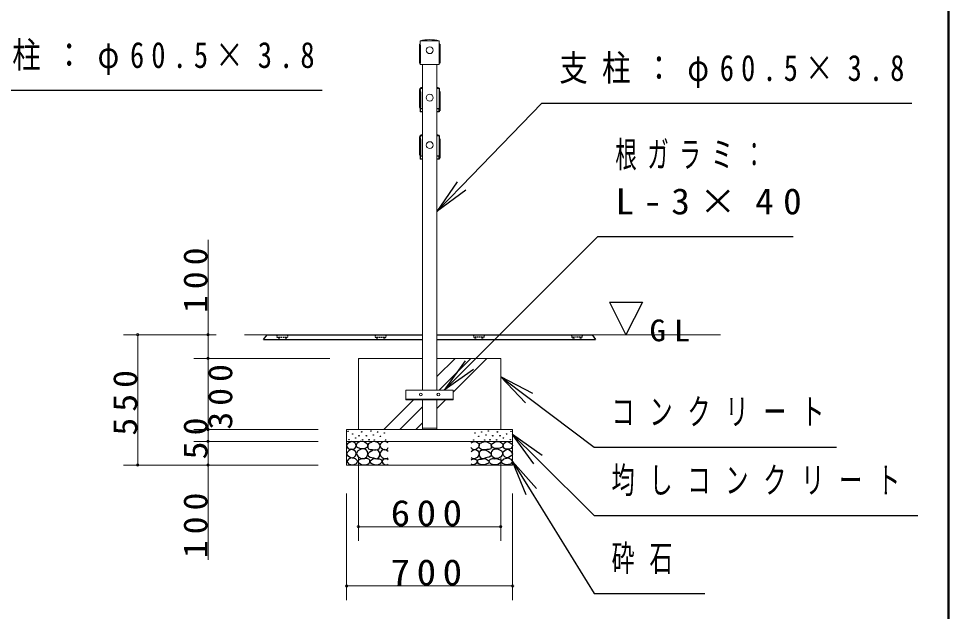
# Model space of a CAD drawing. Units: millimetres at full size. Extents: x 0 to 22500, y 0 to 15420.
# Drawn here: x 18580 to 22500, y 2245 to 4746 of the extents above; entities that cross this region are included whole.
import ezdxf

# ---------------------------------------------------------------- set-up
doc = ezdxf.new("R2010")
doc.units = ezdxf.units.MM
doc.linetypes.add('USER4', pattern=[8, 5, -3])
for name, color, linetype, lineweight in [('DEFPOINTS_3', 57, 'Continuous', 13), ('外形', 7, 'Continuous', 13), ('寸法', 2, 'Continuous', 13), ('文字', 2, 'Continuous', 25), ('補助', 2, 'Continuous', 25), ('隠線', 4, 'USER4', 25)]:
    doc.layers.add(name, color=color, linetype=linetype, lineweight=lineweight)
doc.styles.add('ＭＳ ゴシック', font='')
doc.styles.get('ＭＳ ゴシック').set_extended_font_data('MS Gothic')

# ---------------------------------------------------------------- blocks, each defined once
blk = doc.blocks.new('dimension_origin')
at = {"color": 0, "linetype": 'Continuous', "lineweight": -2}
blk.add_circle((0, 0), 1.25, dxfattribs=at)

msp = doc.modelspace()

# ---------------------------------------------------------------- linework, layer by layer
at = {"layer": 'DEFPOINTS_3'}
for centre, radius in [((20313.057, 4612.425), 14.25), ((20313.057, 4612.425), 14.25), ((20313.057, 4412.425), 14.25), ((20313.057, 4412.425), 14.25), ((20313.057, 4212.425), 14.25), ((20313.057, 4212.425), 14.25), ((20275.726, 3159.867), 6), ((20349.726, 3159.867), 6)]:
    msp.add_circle(centre, radius, dxfattribs=at)
at = {"layer": '外形'}
for p, q in [((20269.726, 4638.42), (20272.726, 4638.42)), ((20269.726, 4638.42), (20269.726, 4557.425)), ((20272.726, 4652.924), (20272.726, 4638.42)), ((20272.726, 4652.401), (20352.726, 4652.401)), ((20274.279, 4627.425), (20274.279, 4557.425)), ((20352.726, 4652.924), (20352.726, 4552.425)), ((20269.726, 4557.425), (20274.279, 4557.425)), ((20272.726, 4557.425), (20272.726, 4552.425)), ((20272.726, 4552.425), (20352.726, 4552.425)), ((20282.476, 3177.867), (20282.476, 4552.425)), ((20342.976, 3177.867), (20342.976, 4552.425)), ((19532.475, 3412.425), (20282.476, 3412.425)), ((20342.976, 3412.425), (21538.97, 3412.425)), ((20012.726, 3012.425), (20012.726, 3312.425)), ((20012.726, 3312.425), (20282.476, 3312.425)), ((20342.976, 3312.425), (20612.726, 3312.425)), ((20612.726, 3012.425), (20612.726, 3312.425)), ((20212.726, 3137.867), (20212.726, 3177.867)), ((20212.726, 3177.867), (20412.726, 3177.867)), ((20412.726, 3137.867), (20412.726, 3177.867)), ((20212.726, 3140.867), (20412.726, 3140.867)), ((20212.726, 3137.867), (20412.726, 3137.867)), ((20282.476, 3012.425), (20282.476, 3137.867)), ((20342.976, 3012.425), (20342.976, 3137.867)), ((19962.726, 3012.425), (19962.726, 2862.425)), ((19962.726, 3012.425), (20662.726, 3012.425)), ((20282.476, 3017.425), (20342.976, 3017.425)), ((20662.726, 3012.425), (20662.726, 2862.425)), ((19962.726, 2962.425), (20662.726, 2962.425)), ((19962.726, 2862.425), (20662.726, 2862.425))]:
    msp.add_line(p, q, dxfattribs=at)
at = {"layer": '外形', "lineweight": 50}
msp.add_lwpolyline([(0, 0), (0, 15420), (22500, 15420), (22500, 0)], close=True, dxfattribs=at)
at = {"layer": '外形'}
for centre, radius, start, end in [((20234.279, 4626.096), 40.001, 359.53588, 17.28578), ((20312.726, 4477.425), 180, 77.16041, 102.83959)]:
    msp.add_arc(centre, radius, start, end, dxfattribs=at)
at = {"layer": '寸法'}
for p, q in [((19378.428, 3309.425), (19378.428, 3812.196)), ((19412.475, 3412.425), (19022.108, 3412.425)), ((19082.108, 2862.425), (19082.108, 3412.425)), ((19412.475, 3412.425), (19318.428, 3412.425)), ((19892.726, 3312.425), (19318.428, 3312.425)), ((19892.726, 3312.425), (19318.428, 3312.425)), ((19378.428, 3012.425), (19378.428, 3312.425)), ((19842.726, 3012.425), (19318.428, 3012.425)), ((19842.726, 3012.425), (19318.428, 3012.425)), ((19378.428, 2959.425), (19378.428, 3015.425)), ((19842.726, 2962.425), (19318.428, 2962.425)), ((19842.726, 2962.425), (19318.428, 2962.425)), ((19378.428, 2462.653), (19378.428, 2965.425)), ((19842.726, 2862.425), (19022.108, 2862.425)), ((19842.726, 2862.425), (19318.428, 2862.425)), ((20012.726, 2892.425), (20012.726, 2542.425)), ((20612.726, 2892.425), (20612.726, 2542.425)), ((19962.726, 2742.425), (19962.726, 2292.425)), ((20662.726, 2742.425), (20662.726, 2292.425)), ((20612.726, 2602.425), (20012.726, 2602.425)), ((20662.726, 2352.425), (19962.726, 2352.425))]:
    msp.add_line(p, q, dxfattribs=at)
at = {"layer": '文字'}
for p, q in [((18347.409, 4443.78), (19859.154, 4443.78)), ((20447.386, 4039.708), (20786.062, 4389.043)), ((20786.062, 4389.043), (20834.062, 4389.043)), ((20834.062, 4389.043), (22345.807, 4389.043)), ((20429.436, 4057.11), (20342.976, 3932.012)), ((20342.976, 3932.012), (20447.386, 4039.708)), ((20465.335, 4022.306), (20342.976, 3932.012)), ((20480.141, 3283.933), (21022.399, 3826.191)), ((21022.399, 3826.191), (21070.399, 3826.191)), ((21070.399, 3826.191), (21845.566, 3826.191)), ((21071.306, 3549.5), (21209.705, 3549.5)), ((21071.306, 3549.5), (21140.505, 3412.425)), ((21209.705, 3549.5), (21140.505, 3412.425)), ((20462.463, 3301.611), (20374.075, 3177.867)), ((20374.075, 3177.867), (20480.141, 3283.933)), ((20497.818, 3266.256), (20374.075, 3177.867)), ((20612.726, 3235.295), (20732.49, 3144.981)), ((20747.542, 3164.942), (20612.726, 3235.295)), ((20717.438, 3125.021), (20612.726, 3235.295)), ((20732.49, 3144.981), (21006.132, 2938.629)), ((20662.726, 2991.458), (20769.102, 2885.703)), ((20786.728, 2903.433), (20662.726, 2991.458)), ((20751.476, 2867.974), (20662.726, 2991.458)), ((21006.132, 2938.629), (21054.132, 2938.629)), ((21054.132, 2938.629), (22028.039, 2938.629)), ((20662.726, 2877.916), (20741.404, 2750.207)), ((20762.689, 2763.32), (20662.726, 2877.916)), ((20720.12, 2737.094), (20662.726, 2877.916)), ((20769.102, 2885.703), (21006.132, 2650.058)), ((20741.404, 2750.207), (21006.132, 2320.509)), ((21006.132, 2650.058), (21054.132, 2650.058)), ((21054.132, 2650.058), (22371.618, 2650.058)), ((21006.132, 2320.509), (21054.132, 2320.509)), ((21054.132, 2320.509), (21473.382, 2320.509))]:
    msp.add_line(p, q, dxfattribs=at)
at = {"layer": '補助'}
for p, q in [((20355.726, 4638.42), (20352.726, 4638.42)), ((20355.726, 4638.42), (20355.726, 4557.425)), ((20355.726, 4557.425), (20352.726, 4557.425)), ((20269.726, 4447.483), (20272.726, 4447.483)), ((20269.726, 4447.483), (20269.726, 4371.483)), ((20272.726, 4452.924), (20272.726, 4447.483)), ((20282.476, 4452.401), (20272.726, 4452.401)), ((20272.726, 4447.483), (20272.726, 4451.483)), ((20282.476, 4451.483), (20272.726, 4451.483)), ((20274.279, 4436.483), (20274.279, 4371.483)), ((20352.726, 4452.401), (20342.976, 4452.401)), ((20352.726, 4451.483), (20342.976, 4451.483)), ((20352.726, 4452.924), (20352.726, 4438.42)), ((20352.726, 4451.483), (20352.726, 4366.483)), ((20355.726, 4438.42), (20352.726, 4438.42)), ((20355.726, 4438.42), (20355.726, 4357.425)), ((20269.726, 4371.483), (20274.279, 4371.483)), ((20272.726, 4371.483), (20272.726, 4352.425)), ((20272.726, 4371.483), (20272.726, 4366.483)), ((20272.726, 4366.483), (20282.476, 4366.483)), ((20282.476, 4352.425), (20272.726, 4352.425)), ((20342.976, 4366.483), (20352.726, 4366.483)), ((20352.726, 4352.425), (20342.976, 4352.425)), ((20351.172, 4366.483), (20351.172, 4357.425)), ((20355.726, 4357.425), (20351.172, 4357.425)), ((20352.726, 4357.425), (20352.726, 4352.425)), ((20269.726, 4247.483), (20272.726, 4247.483)), ((20269.726, 4247.483), (20269.726, 4171.483)), ((20272.726, 4252.924), (20272.726, 4247.483)), ((20282.476, 4252.401), (20272.726, 4252.401)), ((20272.726, 4247.483), (20272.726, 4251.483)), ((20282.476, 4251.483), (20272.726, 4251.483)), ((20274.279, 4236.483), (20274.279, 4171.483)), ((20352.726, 4252.401), (20342.976, 4252.401)), ((20352.726, 4251.483), (20342.976, 4251.483)), ((20352.726, 4252.924), (20352.726, 4238.42)), ((20352.726, 4251.483), (20352.726, 4166.483)), ((20355.726, 4238.42), (20352.726, 4238.42)), ((20355.726, 4238.42), (20355.726, 4157.425)), ((20269.726, 4171.483), (20274.279, 4171.483)), ((20272.726, 4171.483), (20272.726, 4152.425)), ((20272.726, 4171.483), (20272.726, 4166.483)), ((20272.726, 4166.483), (20282.476, 4166.483)), ((20342.976, 4166.483), (20352.726, 4166.483)), ((20351.172, 4166.483), (20351.172, 4157.425)), ((20355.726, 4157.425), (20351.172, 4157.425)), ((20352.726, 4157.425), (20352.726, 4152.425)), ((20282.476, 4152.425), (20272.726, 4152.425)), ((20352.726, 4152.425), (20342.976, 4152.425)), ((19612.726, 3392.425), (19627.726, 3412.425)), ((19627.726, 3412.425), (20282.476, 3412.425)), ((20342.976, 3412.425), (20997.726, 3412.425)), ((20997.726, 3412.425), (21012.726, 3392.425)), ((19612.726, 3392.425), (20282.476, 3392.425)), ((20342.976, 3392.425), (21012.726, 3392.425))]:
    msp.add_line(p, q, dxfattribs=at)
at = {"layer": '補助', "lineweight": 13}
for p, q in [((20012.726, 3309.449), (20015.701, 3312.425)), ((20342.976, 3235.588), (20419.813, 3312.425)), ((20352.607, 3177.867), (20487.165, 3312.425)), ((20412.726, 3170.634), (20554.517, 3312.425)), ((20119.813, 3012.425), (20245.255, 3137.867)), ((20342.976, 3100.884), (20379.959, 3137.867)), ((20187.165, 3012.425), (20282.476, 3107.736)), ((20254.517, 3012.425), (20282.476, 3040.384))]:
    msp.add_line(p, q, dxfattribs=at)
at = {"layer": '補助'}
for points in [[(19985.174, 2961.827), (19978.712, 2959.286), (19972.5, 2955.807), (19966.642, 2951.769), (19962.995, 2946.301), (19964.007, 2938.719), (19969.015, 2932.36), (19975.881, 2929.77), (19983.59, 2929.508), (19991.202, 2930.113), (19997.531, 2932.677), (20001.284, 2937.963), (20002.601, 2944.4), (20001.753, 2949.606), (19998.799, 2954.539), (19992.639, 2959.367)], [(20024.598, 2961.918), (20019.694, 2961.301), (20014.057, 2959.215), (20006.086, 2953.427), (20002.434, 2946.511), (20003.309, 2942.549), (20007.029, 2938.132), (20016.52, 2933.359), (20026.49, 2931.915), (20033.841, 2931.742), (20041.357, 2933.266), (20048.955, 2937.881), (20052.709, 2944.078), (20051.739, 2948.731), (20047.033, 2954.079), (20036.365, 2960.285)], [(20076.418, 2962.124), (20071.157, 2959.894), (20065.678, 2957.649), (20059.523, 2955.422), (20054.759, 2952.279), (20052.861, 2947.887), (20052.432, 2942.255), (20052.727, 2936.126), (20055.117, 2930.978), (20062.482, 2928.108), (20071.585, 2927.756), (20078.869, 2927.171), (20086.084, 2926.861), (20094.192, 2928.24), (20100.583, 2932.052), (20103.282, 2937.717), (20103.626, 2944.224), (20102.037, 2949.936), (20098.972, 2954.427), (20095.57, 2956.914), (20090.917, 2958.902), (20083.74, 2961.08)], [(20549.033, 2962.124), (20554.294, 2959.894), (20559.774, 2957.649), (20565.928, 2955.422), (20570.692, 2952.279), (20572.59, 2947.887), (20573.02, 2942.255), (20572.724, 2936.126), (20570.334, 2930.978), (20562.969, 2928.108), (20553.866, 2927.756), (20546.583, 2927.171), (20539.368, 2926.861), (20531.259, 2928.24), (20524.868, 2932.052), (20522.169, 2937.717), (20521.825, 2944.224), (20523.414, 2949.936), (20526.479, 2954.427), (20529.882, 2956.914), (20534.534, 2958.902), (20541.711, 2961.08)], [(20600.853, 2961.918), (20605.758, 2961.301), (20611.394, 2959.215), (20619.366, 2953.427), (20623.017, 2946.511), (20622.142, 2942.549), (20618.422, 2938.132), (20608.931, 2933.359), (20598.961, 2931.915), (20591.611, 2931.742), (20584.095, 2933.266), (20576.496, 2937.881), (20572.742, 2944.078), (20573.712, 2948.731), (20578.419, 2954.079), (20589.087, 2960.285)], [(20640.277, 2961.827), (20646.739, 2959.286), (20652.951, 2955.807), (20658.809, 2951.769), (20662.456, 2946.301), (20661.444, 2938.719), (20656.436, 2932.36), (20649.571, 2929.77), (20641.861, 2929.508), (20634.249, 2930.113), (20627.92, 2932.677), (20624.168, 2937.963), (20622.85, 2944.4), (20623.699, 2949.606), (20626.653, 2954.539), (20632.812, 2959.367)], [(19982.639, 2928.875), (19977.31, 2926.082), (19971.867, 2921.904), (19965.418, 2915.084), (19962.995, 2908.28), (19966.622, 2903.452), (19973.134, 2899.091), (19979.772, 2894.803), (19986.442, 2892.754), (19994.086, 2895.2), (20000.383, 2901.626), (20003.489, 2909.903), (20001.967, 2918.419), (19993.809, 2925.67)], [(20011.894, 2897.588), (20024.484, 2890.731), (20037.843, 2889.749), (20048.126, 2897.203), (20052.979, 2908.94), (20050.699, 2919.718), (20043.789, 2927.861), (20034.964, 2931.294), (20023.788, 2930.023), (20010.033, 2921.968), (20004.056, 2911.102), (20006.691, 2903.909)], [(20075.414, 2925.509), (20069.92, 2922.716), (20064.332, 2919.563), (20058.137, 2915.954), (20053.79, 2911.183), (20052.8, 2905.656), (20054.871, 2900.101), (20061.589, 2896.343), (20069.738, 2894.696), (20076.155, 2892.533), (20082.441, 2890.371), (20088.812, 2889.344), (20095.415, 2890.911), (20101.593, 2898.143), (20103.524, 2908.21), (20101.816, 2916.715), (20096.497, 2923.347), (20086.425, 2926.633)], [(20550.038, 2925.509), (20555.531, 2922.716), (20561.12, 2919.563), (20567.314, 2915.954), (20571.661, 2911.183), (20572.651, 2905.656), (20570.58, 2900.101), (20563.862, 2896.343), (20555.714, 2894.696), (20549.296, 2892.533), (20543.01, 2890.371), (20536.64, 2889.344), (20530.036, 2890.911), (20523.858, 2898.143), (20521.927, 2908.21), (20523.635, 2916.715), (20528.955, 2923.347), (20539.026, 2926.633)], [(20613.557, 2897.588), (20600.968, 2890.731), (20587.609, 2889.749), (20577.325, 2897.203), (20572.472, 2908.94), (20574.753, 2919.718), (20581.662, 2927.861), (20590.487, 2931.294), (20601.664, 2930.023), (20615.418, 2921.968), (20621.395, 2911.102), (20618.76, 2903.909)], [(20642.812, 2928.875), (20648.141, 2926.082), (20653.585, 2921.904), (20660.033, 2915.084), (20662.456, 2908.28), (20658.829, 2903.452), (20652.317, 2899.091), (20645.68, 2894.803), (20639.01, 2892.754), (20631.365, 2895.2), (20625.068, 2901.626), (20621.962, 2909.903), (20623.484, 2918.419), (20631.642, 2925.67)], [(19981.821, 2892.942), (19970.501, 2886.923), (19963.69, 2878.108), (19972.176, 2866.838), (19990.611, 2862.724), (20004.965, 2868.834), (20010.39, 2879.206), (19999.609, 2888.315)], [(20038.924, 2888.798), (20031.389, 2889.424), (20023.247, 2887.987), (20014.319, 2883.929), (20010.002, 2878.526), (20012.689, 2873.844), (20018.652, 2869.336), (20025.131, 2865.493), (20032.437, 2863.12), (20044.285, 2863.353), (20054.601, 2867.444), (20059.304, 2872.252), (20061.358, 2877.986), (20060.299, 2883.134), (20056.223, 2887.716), (20047.825, 2890.257)], [(20081.23, 2890.63), (20072.762, 2887.035), (20065.824, 2882.251), (20062.8, 2879.735), (20060.958, 2876.305), (20064.924, 2870.816), (20074.743, 2866.574), (20084.483, 2863.349), (20093.664, 2862.79), (20104.506, 2867.294), (20111.233, 2874.953), (20112.041, 2878.943), (20110.693, 2883.332), (20103.051, 2887.109), (20093.394, 2887.927), (20087.164, 2889.172)], [(20544.221, 2890.63), (20552.689, 2887.035), (20559.628, 2882.251), (20562.652, 2879.735), (20564.493, 2876.305), (20560.528, 2870.816), (20550.708, 2866.574), (20540.969, 2863.349), (20531.787, 2862.79), (20520.945, 2867.294), (20514.218, 2874.953), (20513.41, 2878.943), (20514.759, 2883.332), (20522.4, 2887.109), (20532.058, 2887.927), (20538.287, 2889.172)], [(20586.527, 2888.798), (20594.062, 2889.424), (20602.204, 2887.987), (20611.132, 2883.929), (20615.449, 2878.526), (20612.762, 2873.844), (20606.799, 2869.336), (20600.321, 2865.493), (20593.015, 2863.12), (20581.166, 2863.353), (20570.85, 2867.444), (20566.147, 2872.252), (20564.093, 2877.986), (20565.152, 2883.134), (20569.228, 2887.716), (20577.627, 2890.257)], [(20643.631, 2892.942), (20654.951, 2886.923), (20661.762, 2878.108), (20653.275, 2866.838), (20634.84, 2862.724), (20620.486, 2868.834), (20615.061, 2879.206), (20625.843, 2888.315)]]:
    msp.add_lwpolyline(points, close=True, dxfattribs=at)
for points in [[(20137.726, 2955.724), (20129.299, 2960.579), (20120.616, 2962.061), (20114.996, 2960.372), (20109.843, 2956.674), (20105.371, 2951.365), (20103.506, 2944.634), (20107.174, 2935.863), (20115.229, 2929.425), (20123.529, 2927.046), (20130.755, 2928.158), (20134.805, 2931.534), (20137.726, 2936.079)], [(20487.726, 2955.724), (20496.152, 2960.579), (20504.835, 2962.061), (20510.455, 2960.372), (20515.608, 2956.674), (20520.08, 2951.365), (20521.945, 2944.634), (20518.277, 2935.863), (20510.222, 2929.425), (20501.923, 2927.046), (20494.696, 2928.158), (20490.646, 2931.534), (20487.726, 2936.079)], [(20137.409, 2919.603), (20130.268, 2925.065), (20122.2, 2927.524), (20115.495, 2926.3), (20109.526, 2922.455), (20105.134, 2916.673), (20103.506, 2909.464), (20106.17, 2900.856), (20112.378, 2893.938), (20120.017, 2890.066), (20127.586, 2889.185), (20132.74, 2890.625), (20137.409, 2893.304)], [(20488.042, 2919.603), (20495.183, 2925.065), (20503.251, 2927.524), (20509.957, 2926.3), (20515.925, 2922.455), (20520.318, 2916.673), (20521.945, 2909.464), (20519.281, 2900.856), (20513.074, 2893.938), (20505.434, 2890.066), (20497.865, 2889.185), (20492.711, 2890.625), (20488.042, 2893.304)], [(20137.726, 2885.066), (20131.707, 2888.385), (20124.418, 2889.185), (20115.702, 2884.852), (20111.427, 2878.096), (20112.039, 2874.426), (20114.913, 2870.175), (20122.075, 2864.703), (20129.488, 2862.887), (20133.784, 2863.939), (20137.726, 2866.055)], [(20487.726, 2885.066), (20493.744, 2888.385), (20501.033, 2889.185), (20509.75, 2884.852), (20514.024, 2878.096), (20513.412, 2874.426), (20510.539, 2870.175), (20503.376, 2864.703), (20495.964, 2862.887), (20491.668, 2863.939), (20487.726, 2866.055)]]:
    msp.add_lwpolyline(points, dxfattribs=at)
for centre in [(19969.332, 3004.602), (19988.343, 2993.195), (20015.275, 2985.907), (20026.681, 3002.384), (20046.222, 2985.974), (20065.142, 3006.516), (20075.143, 2989.488), (20093.253, 3001.921), (20105.416, 2983.271), (20121.634, 2997.597), (20503.817, 2997.597), (20520.035, 2983.271), (20532.198, 3001.921), (20550.308, 2989.488), (20560.309, 3006.516), (20579.229, 2985.974), (20598.77, 3002.384), (20610.176, 2985.907), (20637.109, 2993.195), (20656.12, 3004.602), (19972.5, 2969.748), (20001.334, 2976.402), (20030.167, 2968.798), (20057.845, 2968.945), (20080.009, 2968.405), (20127.04, 2968.405), (20498.411, 2968.405), (20545.443, 2968.405), (20567.607, 2968.945), (20595.285, 2968.798), (20624.118, 2976.402), (20652.951, 2969.748)]:
    msp.add_circle(centre, 1, dxfattribs=at)
for centre, radius, start, end in [((20234.279, 4435.159), 40.001, 359.53588, 17.28578), ((20312.726, 4277.425), 180, 99.67478, 102.83959), ((20312.726, 4277.425), 180, 77.16041, 80.32522), ((20234.279, 4235.159), 40.001, 359.53588, 17.28578), ((20312.726, 4077.425), 180, 99.67478, 102.83959), ((20312.726, 4077.425), 180, 77.16041, 80.32522)]:
    msp.add_arc(centre, radius, start, end, dxfattribs=at)
at = {"layer": '隠線'}
for p, q in [((19669.226, 3412.425), (19669.226, 3402.425)), ((19714.226, 3412.425), (19714.226, 3402.425)), ((20083.226, 3412.425), (20083.226, 3402.425)), ((20128.226, 3412.425), (20128.226, 3402.425)), ((20497.226, 3412.425), (20497.226, 3402.425)), ((20542.226, 3412.425), (20542.226, 3402.425)), ((20911.226, 3412.425), (20911.226, 3402.425)), ((20956.226, 3412.425), (20956.226, 3402.425)), ((19669.226, 3402.425), (19714.226, 3402.425)), ((19675.226, 3402.425), (19675.226, 3392.425)), ((19678.226, 3402.425), (19678.226, 3392.425)), ((19705.226, 3402.425), (19705.226, 3392.425)), ((19708.226, 3402.425), (19708.226, 3392.425)), ((20083.226, 3402.425), (20128.226, 3402.425)), ((20089.226, 3402.425), (20089.226, 3392.425)), ((20092.226, 3402.425), (20092.226, 3392.425)), ((20119.226, 3402.425), (20119.226, 3392.425)), ((20122.226, 3402.425), (20122.226, 3392.425)), ((20542.226, 3402.425), (20497.226, 3402.425)), ((20503.226, 3402.425), (20503.226, 3392.425)), ((20506.226, 3402.425), (20506.226, 3392.425)), ((20533.226, 3402.425), (20533.226, 3392.425)), ((20536.226, 3402.425), (20536.226, 3392.425)), ((20956.226, 3402.425), (20911.226, 3402.425)), ((20917.226, 3402.425), (20917.226, 3392.425)), ((20920.226, 3402.425), (20920.226, 3392.425)), ((20947.226, 3402.425), (20947.226, 3392.425)), ((20950.226, 3402.425), (20950.226, 3392.425))]:
    msp.add_line(p, q, dxfattribs=at)

# ---------------------------------------------------------------- block references
at = {"layer": '寸法', "xscale": 4, "yscale": 4}
for p, rotation in [((19082.108, 3412.425), 270), ((19378.428, 3412.425), 90), ((19378.428, 3312.425), 270), ((19378.428, 3312.425), 270), ((19378.428, 3012.425), 90), ((19378.428, 3012.425), 90), ((19378.428, 2962.425), 270), ((19378.428, 2962.425), 90), ((19082.108, 2862.425), 90), ((19378.428, 2862.425), 270), ((20612.726, 2602.425), 180), ((20662.726, 2352.425), 180)]:
    msp.add_blockref('dimension_origin', p, dxfattribs=dict(at, rotation=rotation))
for p in [(20012.726, 2602.425), (19962.726, 2352.425)]:
    msp.add_blockref('dimension_origin', p, dxfattribs=at)

# ---------------------------------------------------------------- texts
at = {"layer": '寸法', "char_height": 101.2, "rotation": 90, "style": 'ＭＳ ゴシック'}
for s, insert, attachment_point in [('\\T1.33;\\W1.1;100', (19377.428, 3654.482), 8), ('\\T1.33;\\W1.1;550', (19081.108, 3137.425), 8), ('\\T1.33;\\W1.1;300', (19379.428, 3162.597), 2), ('\\T1.34;\\W1.1;50', (19377.428, 2987.425), 8), ('\\T1.33;\\W1.1;100', (19377.428, 2620.368), 8)]:
    msp.add_mtext(s, dxfattribs=dict(at, insert=insert, attachment_point=attachment_point))
at = {"layer": '寸法', "char_height": 110, "attachment_point": 8, "style": 'ＭＳ ゴシック'}
for s, insert in [('\\T1.33;\\W1.1;600', (20312.726, 2603.425)), ('\\T1.33;\\W1.1;700', (20312.726, 2353.425))]:
    msp.add_mtext(s, dxfattribs=dict(at, insert=insert))
at = {"layer": '文字', "style": 'ＭＳ ゴシック'}
for s, insert, char_height, attachment_point in [('\\T1.5;\\W0.8;支柱：φ60.5×3.8', (18372.909, 4647.78), 110, 1), ('\\T1.5;\\W0.8;支柱：φ60.5×3.8', (20859.562, 4593.043), 110, 1), ('\\T1.5;\\W0.6;根ガラミ：', (21095.899, 4228.191), 110, 1), ('\\T1.5;\\W1.05;L-3×40', (21095.899, 4030.191), 110, 1), ('\\T1.5;\\W1.1;GL', (21240.04, 3383.246), 91.61, 7), ('\\T1.64;\\W0.65;コンクリート', (21079.632, 3142.629), 110, 1), ('\\T1.64;\\W0.65;均しコンクリート', (21079.632, 2854.058), 110, 1), ('\\T1.64;\\W0.65;砕石', (21079.632, 2524.509), 110, 1)]:
    msp.add_mtext(s, dxfattribs=dict(at, insert=insert, char_height=char_height, attachment_point=attachment_point))

doc.saveas('drawing.dxf')
